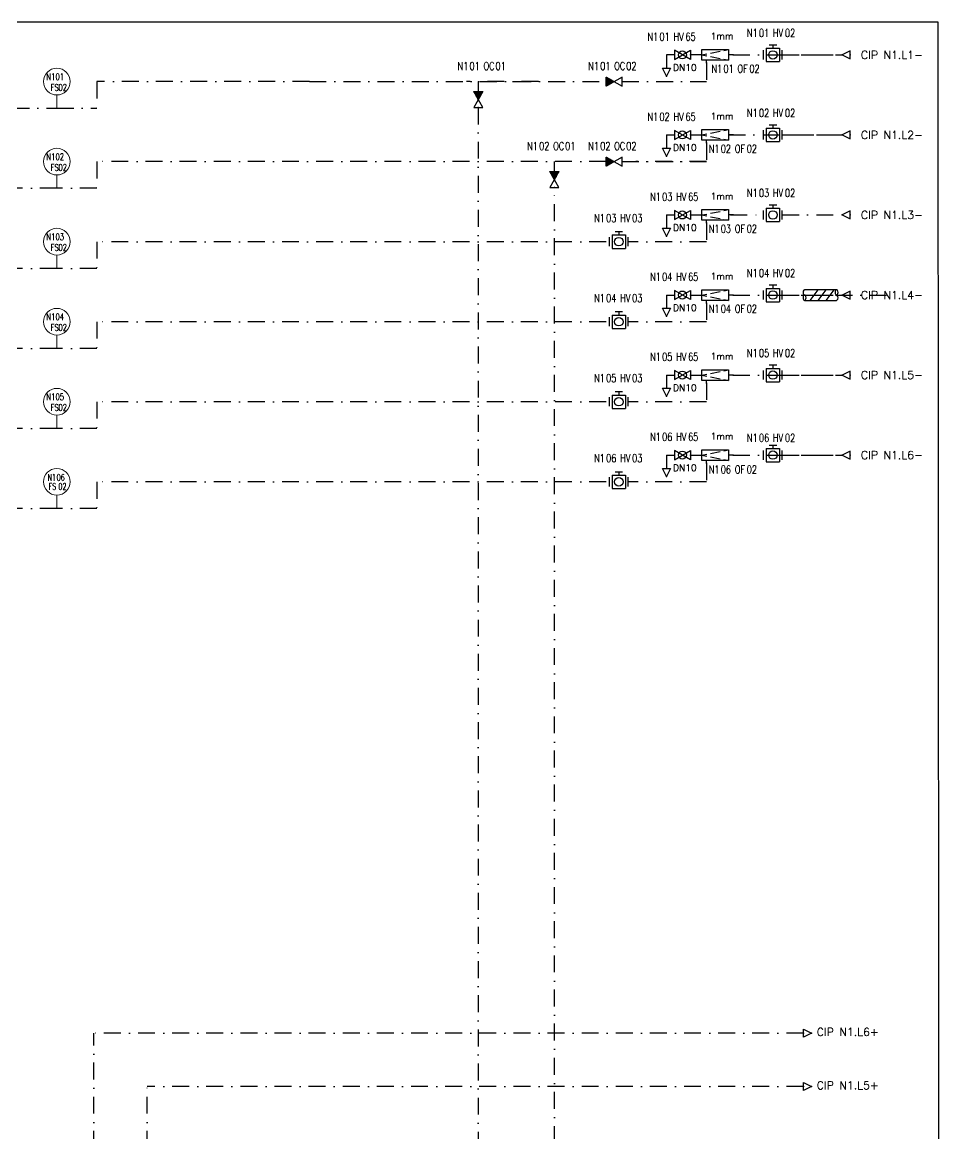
# Model space of a CAD drawing. Header units: inches. Extents: x 23270 to 25019, y 26221 to 27412.
# Drawn here: x 24674.9 to 25019, y 26934.4 to 27351.1 of the extents above; entities that cross this region are included whole.
import ezdxf
from ezdxf.enums import TextEntityAlignment as Align

# ---------------------------------------------------------------- set-up
doc = ezdxf.new("R2010")
doc.units = ezdxf.units.IN
doc.header["$MEASUREMENT"] = 0
doc.linetypes.add('DASHDOT', pattern=[25.4, 12.7, -6.35, 0, -6.35])
doc.linetypes.add('DASHDOT2', pattern=[12.7, 6.35, -3.175, 0, -3.175])
doc.layers.add('31 Equipment', color=7, linetype='Continuous', lineweight=9)
doc.layers.add('40 TXT Data', color=7, linetype='Continuous', lineweight=9)
for name, color, linetype in [('FUTUR', 253, 'DASHDOT'), ('MATERIEL-DIVERS', 7, 'Continuous'), ('REPERES', 7, 'Continuous'), ('Skid', 5, 'Continuous'), ('techn-data', 7, 'Continuous'), ('TEXTES', 7, 'Continuous'), ('TITRE', 7, 'Continuous'), ('TUYAUTERIE-NEP', 4, 'DASHDOT2'), ('TXT_ENG', 7, 'Continuous'), ('VANNES', 7, 'Continuous')]:
    doc.layers.add(name, color=color, linetype=linetype)
doc.layers.get('REPERES').off()
doc.styles.add('ROMANC', font='romanc')
doc.styles.add('ROMANS', font='ROMANS.SHX')

# ---------------------------------------------------------------- blocks, each defined once
blk = doc.blocks.new('FLE23')
at = {"color": 7}
for p, q in [((0, -1.5), (0, 1.5)), ((0, 1.5), (3, 0)), ((3, 0), (0, -1.5))]:
    blk.add_line(p, q, dxfattribs=at)
at = {"layer": 'MATERIEL-DIVERS', "color": 2}
for p in [(0, 0), (3, 0)]:
    blk.add_point(p, dxfattribs=at)
at = {"layer": 'MATERIEL-DIVERS', "color": 7, "extrusion": (-1, 0, 0)}
blk.add_point((0, 0), dxfattribs=at)
at = {"layer": 'MATERIEL-DIVERS', "color": 7, "extrusion": (1, 0, 0)}
blk.add_point((3, 0), dxfattribs=at)
blk = doc.blocks.new('FLE23-A')
at = {"color": 7}
for p, q in [((0, 1.5), (-3, 0)), ((-3, 0), (0, -1.5)), ((0, -1.5), (0, 1.5))]:
    blk.add_line(p, q, dxfattribs=at)
at = {"layer": 'MATERIEL-DIVERS', "color": 7, "extrusion": (-1, 0, 0)}
blk.add_point((-3, 0), dxfattribs=at)
at = {"layer": 'MATERIEL-DIVERS', "color": 2}
for p in [(-3, 0), (0, 0)]:
    blk.add_point(p, dxfattribs=at)
at = {"layer": 'MATERIEL-DIVERS', "color": 7, "extrusion": (1, 0, 0)}
blk.add_point((0, 0), dxfattribs=at)
blk = doc.blocks.new('VALVBALL')
at = {"color": 7}
for p, q in [((-3, 1.734), (-3, -1.734)), ((-3, -1.734), (3, 1.734)), ((3, -1.734), (-3, 1.734)), ((3, 1.734), (3, -1.734))]:
    blk.add_line(p, q, dxfattribs=at)
blk.add_circle((0, 0), 1.5, dxfattribs=at)
at = {"color": 7, "extrusion": (-1, 0, 0)}
blk.add_point((-3, 0), dxfattribs=at)
at = {"color": 7, "extrusion": (1, 0, 0)}
blk.add_point((3, 0), dxfattribs=at)
blk = doc.blocks.new('*X33')
at = {"color": 0}
for p, q in [((-1.24, 0), (-1.22, 0.01)), ((-1.22, -0.01), (-1.24, 0)), ((-1.19, -0.04), (-1.01, 0.13)), ((-1.01, -0.13), (-1.19, 0.04)), ((-1.13, -0.07), (-0.81, 0.26)), ((-0.81, -0.26), (-1.13, 0.07)), ((-1.07, -0.1), (-0.6, 0.38)), ((-0.6, -0.38), (-1.07, 0.1)), ((-1.02, -0.13), (-0.39, 0.5)), ((-0.39, -0.5), (-1.02, 0.13)), ((-0.96, -0.17), (-0.18, 0.62)), ((-0.18, -0.62), (-0.96, 0.17)), ((-0.9, -0.2), (0.03, 0.74)), ((0.03, -0.74), (-0.9, 0.2)), ((-0.85, -0.23), (0.24, 0.86)), ((0.24, -0.86), (-0.85, 0.23)), ((-0.79, -0.26), (0.45, 0.98)), ((0.45, -0.98), (-0.79, 0.26)), ((-0.74, -0.29), (0.66, 1.1)), ((0.66, -1.1), (-0.74, 0.29)), ((-0.68, -0.33), (0.87, 1.22)), ((0.87, -1.22), (-0.68, 0.33)), ((-0.62, -0.36), (1.08, 1.34)), ((1.08, -1.34), (-0.62, 0.36)), ((-0.57, -0.39), (1.28, 1.46)), ((1.28, -1.46), (-0.57, 0.39)), ((-0.51, -0.42), (1.49, 1.58)), ((1.49, -1.58), (-0.51, 0.42)), ((-0.46, -0.46), (1.7, 1.7)), ((1.7, -1.7), (-0.46, 0.46)), ((-0.4, -0.49), (1.91, 1.82)), ((1.91, -1.82), (-0.4, 0.49)), ((-0.34, -0.52), (2.12, 1.94)), ((2.12, -1.94), (-0.34, 0.52)), ((-0.29, -0.55), (2.33, 2.06)), ((2.33, -2.06), (-0.29, 0.55)), ((-0.23, -0.59), (2.54, 2.18)), ((2.54, -2.18), (-0.23, 0.59)), ((-0.18, -0.62), (2.75, 2.3)), ((2.75, -2.3), (-0.18, 0.62)), ((-0.12, -0.65), (2.96, 2.43)), ((2.96, -2.43), (-0.12, 0.65)), ((-0.06, -0.68), (3.16, 2.55)), ((3.16, -2.55), (-0.06, 0.68)), ((-0.01, -0.72), (3.37, 2.67)), ((3.37, -2.67), (-0.01, 0.72)), ((0.05, -0.75), (3.58, 2.79)), ((3.58, -2.79), (0.05, 0.75)), ((0.1, -0.78), (3.79, 2.91)), ((3.79, -2.91), (0.1, 0.78)), ((0.16, -0.81), (4, 3.03)), ((4, -3.03), (0.16, 0.81)), ((0.22, -0.84), (4.21, 3.15)), ((4.21, -3.15), (0.22, 0.84)), ((0.27, -0.88), (4.42, 3.27)), ((4.42, -3.27), (0.27, 0.88)), ((0.33, -0.91), (4.63, 3.39)), ((4.63, -3.39), (0.33, 0.91)), ((0.38, -0.94), (4.84, 3.51)), ((4.84, -3.51), (0.38, 0.94)), ((0.44, -0.97), (5, 3.59)), ((5, -3.59), (0.44, 0.97)), ((0.5, -1.01), (5, 3.5)), ((5, -3.5), (0.5, 1.01)), ((0.55, -1.04), (5, 3.41)), ((5, -3.41), (0.55, 1.04)), ((0.61, -1.07), (5, 3.32)), ((5, -3.32), (0.61, 1.07)), ((0.66, -1.1), (5, 3.23)), ((5, -3.23), (0.66, 1.1)), ((0.72, -1.14), (5, 3.14)), ((5, -3.14), (0.72, 1.14)), ((0.78, -1.17), (5, 3.06)), ((5, -3.06), (0.78, 1.17)), ((0.83, -1.2), (5, 2.97)), ((5, -2.97), (0.83, 1.2)), ((0.89, -1.23), (5, 2.88)), ((5, -2.88), (0.89, 1.23)), ((0.94, -1.27), (5, 2.79)), ((5, -2.79), (0.94, 1.27)), ((1, -1.3), (5, 2.7)), ((5, -2.7), (1, 1.3)), ((1.06, -1.33), (5, 2.61)), ((5, -2.61), (1.06, 1.33)), ((1.11, -1.36), (5, 2.53)), ((5, -2.53), (1.11, 1.36)), ((1.17, -1.39), (5, 2.44)), ((5, -2.44), (1.17, 1.39)), ((1.22, -1.43), (5, 2.35)), ((5, -2.35), (1.22, 1.43)), ((1.28, -1.46), (5, 2.26)), ((5, -2.26), (1.28, 1.46)), ((1.34, -1.49), (5, 2.17)), ((5, -2.17), (1.34, 1.49)), ((1.39, -1.52), (5, 2.08)), ((5, -2.08), (1.39, 1.52)), ((1.45, -1.56), (5, 1.99)), ((5, -1.99), (1.45, 1.56)), ((1.51, -1.59), (5, 1.91)), ((5, -1.91), (1.51, 1.59)), ((1.56, -1.62), (5, 1.82)), ((5, -1.82), (1.56, 1.62)), ((1.62, -1.65), (5, 1.73)), ((5, -1.73), (1.62, 1.65)), ((5, -1.64), (1.67, 1.69)), ((1.67, -1.69), (5, 1.64)), ((5, -1.55), (1.73, 1.72)), ((1.73, -1.72), (5, 1.55)), ((5, -1.46), (1.79, 1.75)), ((1.79, -1.75), (5, 1.46)), ((5, -1.38), (1.84, 1.78)), ((1.84, -1.78), (5, 1.38)), ((5, -1.29), (1.9, 1.81)), ((1.9, -1.81), (5, 1.29)), ((5, -1.2), (1.95, 1.85)), ((1.95, -1.85), (5, 1.2)), ((5, -1.11), (2.01, 1.88)), ((2.01, -1.88), (5, 1.11)), ((5, -1.02), (2.07, 1.91)), ((2.07, -1.91), (5, 1.02)), ((5, -0.93), (2.12, 1.94)), ((2.12, -1.94), (5, 0.93)), ((5, -0.85), (2.18, 1.98)), ((2.18, -1.98), (5, 0.85)), ((5, -0.76), (2.23, 2.01)), ((2.23, -2.01), (5, 0.76)), ((5, -0.67), (2.29, 2.04)), ((2.29, -2.04), (5, 0.67)), ((5, -0.58), (2.35, 2.07)), ((2.35, -2.07), (5, 0.58)), ((5, -0.49), (2.4, 2.11)), ((2.4, -2.11), (5, 0.49)), ((5, -0.4), (2.46, 2.14)), ((2.46, -2.14), (5, 0.4)), ((5, -0.32), (2.51, 2.17)), ((2.51, -2.17), (5, 0.32)), ((5, -0.23), (2.57, 2.2)), ((2.57, -2.2), (5, 0.23)), ((5, -0.14), (2.63, 2.24)), ((2.63, -2.24), (5, 0.14)), ((5, -0.05), (2.68, 2.27)), ((2.68, -2.27), (5, 0.05)), ((5, 0.04), (2.74, 2.3)), ((5, 0.13), (2.79, 2.33)), ((5, 0.21), (2.85, 2.36)), ((5, 0.3), (2.91, 2.4)), ((5, 0.39), (2.96, 2.43)), ((5, 0.48), (3.02, 2.46)), ((5, 0.57), (3.07, 2.49)), ((5, 0.66), (3.13, 2.53)), ((5, 0.75), (3.19, 2.56)), ((5, 0.83), (3.24, 2.59)), ((5, 0.92), (3.3, 2.62)), ((5, 1.01), (3.35, 2.66)), ((5, 1.1), (3.41, 2.69)), ((5, 1.19), (3.47, 2.72)), ((5, 1.28), (3.52, 2.75)), ((5, 1.36), (3.58, 2.79)), ((5, 1.45), (3.63, 2.82)), ((5, 1.54), (3.69, 2.85)), ((5, 1.63), (3.75, 2.88)), ((5, 1.72), (3.8, 2.91)), ((5, 1.81), (3.86, 2.95)), ((5, 1.89), (3.92, 2.98)), ((5, 1.98), (3.97, 3.01)), ((5, 2.07), (4.03, 3.04)), ((5, 2.16), (4.08, 3.08)), ((5, 2.25), (4.14, 3.11)), ((5, 2.34), (4.2, 3.14)), ((5, 2.42), (4.25, 3.17)), ((5, 2.51), (4.31, 3.21)), ((5, 2.6), (4.36, 3.24)), ((5, 2.69), (4.42, 3.27)), ((5, 2.78), (4.48, 3.3)), ((5, 2.87), (4.53, 3.33)), ((5, 2.95), (4.59, 3.37)), ((5, 3.04), (4.64, 3.4)), ((5, 3.13), (4.7, 3.43)), ((5, 3.22), (4.76, 3.46)), ((5, 3.31), (4.81, 3.5)), ((5, 3.4), (4.87, 3.53)), ((5, 3.49), (4.92, 3.56)), ((5, 3.57), (4.98, 3.59)), ((2.74, -2.3), (5, -0.04)), ((2.79, -2.33), (5, -0.13)), ((2.85, -2.36), (5, -0.21)), ((2.91, -2.4), (5, -0.3)), ((2.96, -2.43), (5, -0.39)), ((3.02, -2.46), (5, -0.48)), ((3.07, -2.49), (5, -0.57)), ((3.13, -2.53), (5, -0.66)), ((3.19, -2.56), (5, -0.75)), ((3.24, -2.59), (5, -0.83)), ((3.3, -2.62), (5, -0.92)), ((3.35, -2.66), (5, -1.01)), ((3.41, -2.69), (5, -1.1)), ((3.47, -2.72), (5, -1.19)), ((3.52, -2.75), (5, -1.28)), ((3.58, -2.79), (5, -1.36)), ((3.63, -2.82), (5, -1.45)), ((3.69, -2.85), (5, -1.54)), ((3.75, -2.88), (5, -1.63)), ((3.8, -2.91), (5, -1.72)), ((3.86, -2.95), (5, -1.81)), ((3.92, -2.98), (5, -1.89)), ((3.97, -3.01), (5, -1.98)), ((4.03, -3.04), (5, -2.07)), ((4.08, -3.08), (5, -2.16)), ((4.14, -3.11), (5, -2.25)), ((4.2, -3.14), (5, -2.34)), ((4.25, -3.17), (5, -2.42)), ((4.31, -3.21), (5, -2.51)), ((4.36, -3.24), (5, -2.6)), ((4.42, -3.27), (5, -2.69)), ((4.48, -3.3), (5, -2.78)), ((4.53, -3.33), (5, -2.87)), ((4.59, -3.37), (5, -2.95)), ((4.64, -3.4), (5, -3.04)), ((4.7, -3.43), (5, -3.13)), ((4.76, -3.46), (5, -3.22)), ((4.81, -3.5), (5, -3.31)), ((4.87, -3.53), (5, -3.4)), ((4.92, -3.56), (5, -3.49)), ((4.98, -3.59), (5, -3.57))]:
    blk.add_line(p, q, dxfattribs=at)
blk = doc.blocks.new('NRVS')
at = {"color": 7}
for p, q in [((-3, -1.73), (-3, 1.73)), ((3, 1.73), (-3, -1.73)), ((-3, 1.73), (3, -1.73)), ((3, -1.73), (3, 1.73))]:
    blk.add_line(p, q, dxfattribs=at)
at = {"color": 7, "extrusion": (1, 0, 0)}
blk.add_point((3, 0), dxfattribs=at)
at = {"color": 7, "extrusion": (-1, 0, 0)}
blk.add_point((-3, 0), dxfattribs=at)
at = {"color": 7, "xscale": 0.4801664355062404, "yscale": 0.4801664355062404, "zscale": 0.4801664355062404}
blk.add_blockref('*X33', (0.6, 0), dxfattribs=at)
blk = doc.blocks.new('SFILT')
at = {"color": 7}
for p, q in [((-10, 0), (-8.33, 0)), ((1.67, 2), (-8.33, 2)), ((-8.33, 2), (-8.33, -2)), ((-6.5, 1.63), (-8.33, 2)), ((-1.5, 0.63), (-5.17, 1.37)), ((1.67, 0), (-0.17, 0.37)), ((1.67, 0), (-0.17, -0.37)), ((1.67, -2), (1.67, 2)), ((-6.5, -1.63), (-8.33, -2)), ((-8.33, -2), (1.67, -2)), ((-1.5, -0.63), (-5.17, -1.37)), ((0, -3), (0, -2))]:
    blk.add_line(p, q, dxfattribs=at)
at = {"color": 7, "extrusion": (-1, 0, 0)}
blk.add_point((-10, 0), dxfattribs=at)
at = {"color": 7, "extrusion": (0, -1, 0)}
blk.add_point((0, -3), dxfattribs=at)
blk = doc.blocks.new('VALVBUTT A BRIDES')
at = {"layer": 'VANNES'}
for p, q in [((-3.5, -1.73), (-3.5, 1.74)), ((-2.5, 2.5), (-2.5, -2.5)), ((-2.5, 2.5), (2.5, 2.5)), ((-1.4, 3.77), (1.4, 3.77)), ((0, 3.77), (0, 2.5)), ((2.5, 2.5), (2.5, -2.5)), ((3.5, -1.73), (3.5, 1.74)), ((-2.5, -2.5), (2.5, -2.5))]:
    blk.add_line(p, q, dxfattribs=at)
blk.add_circle((0, 0), 1.6, dxfattribs=at)
blk = doc.blocks.new('APV-INS-M-L-PI')
at = {"layer": '31 Equipment', "color": 7}
blk.add_line((0, -5), (0, -10), dxfattribs=at)
blk.add_circle((0, 0), 5, dxfattribs=at)
blk = doc.blocks.new('calorifuge')
at = {"layer": 'MATERIEL-DIVERS'}
for p, q in [((-5, -2), (-2, 2)), ((-2, -2), (1, 2)), ((1, -2), (4, 2))]:
    blk.add_line(p, q, dxfattribs=at)
at = {"layer": 'MATERIEL-DIVERS', "color": 1, "extrusion": (-1, 0, 0)}
blk.add_point((-6, 0), dxfattribs=at)
at = {"layer": 'MATERIEL-DIVERS', "color": 1, "extrusion": (1, 0, 0)}
blk.add_point((6, 0), dxfattribs=at)
at = {"layer": 'TITRE'}
for p, q in [((6, 2), (-6, 2)), ((-6, -2), (6, -2))]:
    blk.add_line(p, q, dxfattribs=at)
for centre, major_axis in [((-6, 1), (0, 1)), ((6, -1), (0, -1))]:
    blk.add_ellipse(centre, major_axis=major_axis, ratio=0.547943, start_param=0, end_param=3.141593, dxfattribs=at)
at = {"layer": 'TITRE', "extrusion": (0, 0, -1)}
for centre, major_axis in [((-6, -1), (0, -1)), ((6, 1), (0, 1))]:
    blk.add_ellipse(centre, major_axis=major_axis, ratio=0.547943, dxfattribs=at)
blk = doc.blocks.new('REPNORM')
at = {"layer": 'TEXTES', "style": 'ROMANS', "width": 0.75}
for tag, p in [('ZONE', (-9.75, -1.25)), ('SOUSZONE', (-5.25, -1.25)), ('ELEMENT', (0, -1.25)), ('NUM', (4.5, -1.25))]:
    blk.add_attdef(tag, p, '', height=3, dxfattribs=at)
blk = doc.blocks.new('REPINS2')
at = {"layer": 'TEXTES', "style": 'ROMANS', "width": 0.7}
for tag, p in [('ZONE', (-3.35, 0.8)), ('SOUSZONE', (0.05, 0.8)), ('NUM', (0.7, -2.6))]:
    blk.add_attdef(tag, p, '', height=2.5, dxfattribs=at)
blk.add_attdef('ELEMENT', text='', height=2.5, dxfattribs=at).set_placement((-1.56, -2.59), align=Align.CENTER)

msp = doc.modelspace()

# ---------------------------------------------------------------- linework, layer by layer
at = {"layer": 'Skid'}
msp.add_lwpolyline([(25019.02, 26403.84), (25018.38, 27351.07), (23269.68, 27351.07), (23269.68, 27098.07), (24560.4, 27098.07), (24560.4, 26790.67), (23280.37, 26790.67), (23280.37, 26220.87)], dxfattribs=at)
at = {"layer": 'TUYAUTERIE-NEP'}
for p, q in [((24916.47, 27338.8), (24916.47, 27333.84)), ((24919.47, 27338.8), (24916.47, 27338.8)), ((24929.8, 27338.8), (24925.47, 27338.8)), ((24941.47, 27338.8), (24982.44, 27338.8)), ((24959.94, 27338.8), (24982.44, 27338.8)), ((24931.47, 27335.8), (24931.47, 27328.8)), ((24702.82, 27328.8), (24702.82, 27318.8)), ((24782.57, 27328.8), (24702.82, 27328.8)), ((24782.57, 27328.8), (24893.85, 27328.8)), ((24868.49, 27328.8), (24841.49, 27328.8)), ((24845.92, 27328.8), (24845.92, 27325.08)), ((24899.85, 27328.8), (24931.47, 27328.8)), ((24632.82, 27318.8), (24687.82, 27318.8)), ((24687.82, 27318.8), (24702.82, 27318.8)), ((24845.92, 27319.08), (24845.92, 26885.3)), ((24916.47, 27308.8), (24916.47, 27303.8)), ((24916.47, 27308.8), (24919.47, 27308.8)), ((24925.47, 27308.8), (24929.8, 27308.8)), ((24939.8, 27308.8), (24982.44, 27308.8)), ((24959.94, 27308.8), (24982.44, 27308.8)), ((24931.47, 27305.8), (24931.47, 27298.8)), ((24702.82, 27298.8), (24702.82, 27288.8)), ((24893.85, 27298.8), (24702.82, 27298.8)), ((24874.49, 27295.08), (24874.49, 27298.8)), ((24899.85, 27298.8), (24931.47, 27298.8)), ((24931.47, 27298.8), (24904.97, 27298.8)), ((24687.82, 27288.8), (24632.82, 27288.8)), ((24702.82, 27288.8), (24687.82, 27288.8)), ((24874.49, 27276.55), (24874.49, 27289.08)), ((24874.49, 27276.55), (24874.49, 27286.55)), ((24916.47, 27278.8), (24916.47, 27273.8)), ((24916.47, 27278.8), (24919.47, 27278.8)), ((24925.47, 27278.8), (24929.8, 27278.8)), ((24940.47, 27278.8), (24952.94, 27278.8)), ((24959.94, 27278.8), (24982.44, 27278.8)), ((24959.94, 27278.8), (24982.44, 27278.8)), ((24931.47, 27275.8), (24931.47, 27268.8)), ((24702.82, 27268.8), (24702.82, 27258.8)), ((24893.85, 27268.8), (24702.82, 27268.8)), ((24931.47, 27268.8), (24902.17, 27268.8)), ((24687.82, 27258.8), (24632.82, 27258.8)), ((24702.82, 27258.8), (24687.82, 27258.8)), ((24916.47, 27248.8), (24916.47, 27243.8)), ((24916.47, 27248.8), (24919.47, 27248.8)), ((24925.47, 27248.8), (24929.8, 27248.8)), ((24941.47, 27248.8), (25002.94, 27248.8)), ((24959.94, 27248.8), (24982.44, 27248.8)), ((24931.47, 27245.8), (24931.47, 27238.8)), ((24702.82, 27238.8), (24702.82, 27228.8)), ((24893.85, 27238.8), (24702.82, 27238.8)), ((24931.47, 27238.8), (24902.17, 27238.8)), ((24687.82, 27228.8), (24632.82, 27228.8)), ((24702.82, 27228.8), (24687.82, 27228.8)), ((24916.47, 27218.8), (24916.47, 27213.8)), ((24916.47, 27218.8), (24919.47, 27218.8)), ((24925.47, 27218.8), (24929.8, 27218.8)), ((24931.47, 27215.8), (24931.47, 27208.8)), ((24941.47, 27218.8), (24982.44, 27218.8)), ((24959.94, 27218.8), (24982.44, 27218.8)), ((24702.82, 27208.8), (24702.82, 27198.8)), ((24893.85, 27208.8), (24702.82, 27208.8)), ((24931.47, 27208.8), (24902.17, 27208.8)), ((24687.82, 27198.8), (24632.82, 27198.8)), ((24702.82, 27198.8), (24687.82, 27198.8)), ((24916.47, 27188.8), (24916.47, 27183.8)), ((24916.47, 27188.8), (24919.47, 27188.8)), ((24925.47, 27188.8), (24929.8, 27188.8)), ((24941.47, 27188.8), (24982.44, 27188.8)), ((24959.94, 27188.8), (24982.44, 27188.8)), ((24931.47, 27185.8), (24931.47, 27178.8)), ((24702.82, 27178.8), (24702.82, 27168.8)), ((24893.85, 27178.8), (24702.82, 27178.8)), ((24931.47, 27178.8), (24902.17, 27178.8)), ((24687.82, 27168.8), (24632.82, 27168.8)), ((24702.82, 27168.8), (24687.82, 27168.8)), ((24701.74, 26852.3), (24701.74, 26972.05)), ((24967.85, 26972.05), (24701.74, 26972.05)), ((24721.74, 26852.3), (24721.74, 26952.05)), ((24967.85, 26952.05), (24721.74, 26952.05))]:
    msp.add_line(p, q, dxfattribs=at)
msp.add_lwpolyline([(24874.49, 26905.3), (24874.49, 27276.55)], dxfattribs=at)

# ---------------------------------------------------------------- block references
at = {"layer": '31 Equipment'}
for p in [(24687.84, 27328.8), (24687.84, 27298.8), (24687.84, 27268.8), (24687.84, 27238.8), (24687.86, 27208.8), (24687.84, 27178.8)]:
    msp.add_blockref('APV-INS-M-L-PI', p, dxfattribs=at)
at = {"layer": '31 Equipment', "rotation": 180}
msp.add_blockref('calorifuge', (24974.3, 27248.8), dxfattribs=at)
at = {"layer": 'FUTUR', "linetype": 'DASHDOT', "rotation": 0.0001520394913859}
for p in [(24898.67, 27208.8), (24898.67, 27178.8)]:
    msp.add_blockref('VALVBUTT A BRIDES', p, dxfattribs=at)
at = {"layer": 'MATERIEL-DIVERS', "xscale": -1}
msp.add_blockref('SFILT', (24931.47, 27338.8), dxfattribs=at)
at = {"layer": 'MATERIEL-DIVERS'}
for name, p in [('FLE23-A', (24985.44, 27338.8)), ('FLE23-A', (24985.44, 27308.8)), ('FLE23-A', (24985.44, 27278.8)), ('FLE23-A', (24985.44, 27248.8)), ('FLE23-A', (24985.44, 27218.8)), ('FLE23-A', (24985.44, 27188.8)), ('FLE23', (24967.85, 26972.09)), ('FLE23', (24967.85, 26952.05))]:
    msp.add_blockref(name, p, dxfattribs=at)
at = {"layer": 'MATERIEL-DIVERS', "rotation": 270}
for p in [(24916.47, 27333.82), (24916.47, 27303.82), (24916.47, 27273.82), (24916.47, 27243.82), (24916.47, 27213.82), (24916.47, 27183.82)]:
    msp.add_blockref('FLE23', p, dxfattribs=at)
at = {"layer": 'MATERIEL-DIVERS', "xscale": -1, "rotation": 0.0001520394913967493}
for p in [(24931.47, 27308.8), (24931.47, 27278.8), (24931.47, 27248.8), (24931.47, 27218.8), (24931.47, 27188.8)]:
    msp.add_blockref('SFILT', p, dxfattribs=at)
at = {"layer": 'REPERES'}
for name, p, values in [('REPNORM', (24919.11, 27345.39), {'ZONE': 'N1', 'SOUSZONE': '01', 'ELEMENT': 'HV', 'NUM': '65'}), ('REPNORM', (24956.44, 27346.8), {'ZONE': 'N1', 'SOUSZONE': '01', 'ELEMENT': 'HV', 'NUM': '02'}), ('REPNORM', (24847.89, 27334.39), {'ZONE': 'N1', 'SOUSZONE': '01', 'ELEMENT': 'OC', 'NUM': '01'}), ('REPNORM', (24896.91, 27334.39), {'ZONE': 'N1', 'SOUSZONE': '01', 'ELEMENT': 'OC', 'NUM': '02'}), ('REPNORM', (24943.11, 27333.39), {'ZONE': 'N1', 'SOUSZONE': '01', 'ELEMENT': 'OF', 'NUM': '02'}), ('REPNORM', (24919.11, 27315.39), {'ZONE': 'N1', 'SOUSZONE': '02', 'ELEMENT': 'HV', 'NUM': '65'}), ('REPNORM', (24956.44, 27316.8), {'ZONE': 'N1', 'SOUSZONE': '02', 'ELEMENT': 'HV', 'NUM': '02'}), ('REPNORM', (24874, 27304.39), {'ZONE': 'N1', 'SOUSZONE': '02', 'ELEMENT': 'OC', 'NUM': '01'}), ('REPNORM', (24896.91, 27304.39), {'ZONE': 'N1', 'SOUSZONE': '02', 'ELEMENT': 'OC', 'NUM': '02'}), ('REPNORM', (24942.11, 27303.39), {'ZONE': 'N1', 'SOUSZONE': '02', 'ELEMENT': 'OF', 'NUM': '02'}), ('REPNORM', (24920.11, 27285.39), {'ZONE': 'N1', 'SOUSZONE': '03', 'ELEMENT': 'HV', 'NUM': '65'}), ('REPNORM', (24956.44, 27286.8), {'ZONE': 'N1', 'SOUSZONE': '03', 'ELEMENT': 'HV', 'NUM': '02'}), ('REPNORM', (24899.11, 27277.39), {'ZONE': 'N1', 'SOUSZONE': '03', 'ELEMENT': 'HV', 'NUM': '03'}), ('REPNORM', (24942.11, 27273.39), {'ZONE': 'N1', 'SOUSZONE': '03', 'ELEMENT': 'OF', 'NUM': '02'}), ('REPNORM', (24920.11, 27255.39), {'ZONE': 'N1', 'SOUSZONE': '04', 'ELEMENT': 'HV', 'NUM': '65'}), ('REPNORM', (24956.44, 27256.8), {'ZONE': 'N1', 'SOUSZONE': '04', 'ELEMENT': 'HV', 'NUM': '02'}), ('REPNORM', (24899.11, 27247.39), {'ZONE': 'N1', 'SOUSZONE': '04', 'ELEMENT': 'HV', 'NUM': '03'}), ('REPNORM', (24942.11, 27243.39), {'ZONE': 'N1', 'SOUSZONE': '04', 'ELEMENT': 'OF', 'NUM': '02'}), ('REPNORM', (24956.44, 27226.8), {'ZONE': 'N1', 'SOUSZONE': '05', 'ELEMENT': 'HV', 'NUM': '02'}), ('REPNORM', (24920.11, 27225.39), {'ZONE': 'N1', 'SOUSZONE': '05', 'ELEMENT': 'HV', 'NUM': '65'}), ('REPNORM', (24899.11, 27217.39), {'ZONE': 'N1', 'SOUSZONE': '05', 'ELEMENT': 'HV', 'NUM': '03'}), ('REPNORM', (24920.11, 27195.39), {'ZONE': 'N1', 'SOUSZONE': '06', 'ELEMENT': 'HV', 'NUM': '65'}), ('REPNORM', (24956.44, 27195), {'ZONE': 'N1', 'SOUSZONE': '06', 'ELEMENT': 'HV', 'NUM': '02'}), ('REPNORM', (24899.11, 27187.39), {'ZONE': 'N1', 'SOUSZONE': '06', 'ELEMENT': 'HV', 'NUM': '03'}), ('REPNORM', (24942.11, 27183.14), {'ZONE': 'N1', 'SOUSZONE': '06', 'ELEMENT': 'OF', 'NUM': '02'}), ('REPINS2', (24687.74, 27178.39), {'ZONE': 'N1', 'SOUSZONE': '06', 'NUM': '02', 'ELEMENT': 'FS'})]:
    msp.add_blockref(name, p, dxfattribs=at).add_auto_attribs(values)
ref = msp.add_blockref('REPINS2', (24687.74, 27328.39), dxfattribs=at)
ref.add_attrib('ZONE', 'N1', (24683.94, 27329.39), dxfattribs={"layer": 'TEXTES', "height": 2.5, "style": 'ROMANS', "width": 0.75})
ref.add_attrib('SOUSZONE', '01', (24687.34, 27329.39), dxfattribs={"layer": 'TEXTES', "height": 2.5, "style": 'ROMANS', "width": 0.75})
ref.add_attrib('ELEMENT', 'FS', dxfattribs={"layer": 'TEXTES', "height": 2.5, "style": 'ROMANS', "width": 0.75}).set_placement((24688.54, 27325.39), align=Align.RIGHT)
ref.add_attrib('NUM', '02', (24688.44, 27325.39), dxfattribs={"layer": 'TEXTES', "height": 2.5, "style": 'ROMANS', "width": 0.75})
ref = msp.add_blockref('REPINS2', (24687.74, 27298.39), dxfattribs=at)
ref.add_attrib('ZONE', 'N1', (24683.94, 27299.39), dxfattribs={"layer": 'TEXTES', "height": 2.5, "style": 'ROMANS', "width": 0.75})
ref.add_attrib('SOUSZONE', '02', (24687.34, 27299.39), dxfattribs={"layer": 'TEXTES', "height": 2.5, "style": 'ROMANS', "width": 0.75})
ref.add_attrib('ELEMENT', 'FS', dxfattribs={"layer": 'TEXTES', "height": 2.5, "style": 'ROMANS', "width": 0.75}).set_placement((24688.54, 27295.39), align=Align.RIGHT)
ref.add_attrib('NUM', '02', (24688.44, 27295.39), dxfattribs={"layer": 'TEXTES', "height": 2.5, "style": 'ROMANS', "width": 0.75})
ref = msp.add_blockref('REPINS2', (24687.74, 27268.39), dxfattribs=at)
ref.add_attrib('ZONE', 'N1', (24683.94, 27269.39), dxfattribs={"layer": 'TEXTES', "height": 2.5, "style": 'ROMANS', "width": 0.75})
ref.add_attrib('SOUSZONE', '03', (24687.34, 27269.39), dxfattribs={"layer": 'TEXTES', "height": 2.5, "style": 'ROMANS', "width": 0.75})
ref.add_attrib('ELEMENT', 'FS', dxfattribs={"layer": 'TEXTES', "height": 2.5, "style": 'ROMANS', "width": 0.75}).set_placement((24688.54, 27265.39), align=Align.RIGHT)
ref.add_attrib('NUM', '02', (24688.44, 27265.39), dxfattribs={"layer": 'TEXTES', "height": 2.5, "style": 'ROMANS', "width": 0.75})
ref = msp.add_blockref('REPINS2', (24687.74, 27238.39), dxfattribs=at)
ref.add_attrib('ZONE', 'N1', (24683.94, 27239.39), dxfattribs={"layer": 'TEXTES', "height": 2.5, "style": 'ROMANS', "width": 0.75})
ref.add_attrib('SOUSZONE', '04', (24687.34, 27239.39), dxfattribs={"layer": 'TEXTES', "height": 2.5, "style": 'ROMANS', "width": 0.75})
ref.add_attrib('ELEMENT', 'FS', dxfattribs={"layer": 'TEXTES', "height": 2.5, "style": 'ROMANS', "width": 0.75}).set_placement((24688.54, 27235.39), align=Align.RIGHT)
ref.add_attrib('NUM', '02', (24688.44, 27235.39), dxfattribs={"layer": 'TEXTES', "height": 2.5, "style": 'ROMANS', "width": 0.75})
ref = msp.add_blockref('REPINS2', (24687.74, 27208.39), dxfattribs=at)
ref.add_attrib('ZONE', 'N1', (24683.94, 27209.39), dxfattribs={"layer": 'TEXTES', "height": 2.5, "style": 'ROMANS', "width": 0.75})
ref.add_attrib('SOUSZONE', '05', (24687.34, 27209.39), dxfattribs={"layer": 'TEXTES', "height": 2.5, "style": 'ROMANS', "width": 0.75})
ref.add_attrib('ELEMENT', 'FS', dxfattribs={"layer": 'TEXTES', "height": 2.5, "style": 'ROMANS', "width": 0.75}).set_placement((24688.54, 27205.39), align=Align.RIGHT)
ref.add_attrib('NUM', '02', (24688.44, 27205.39), dxfattribs={"layer": 'TEXTES', "height": 2.5, "style": 'ROMANS', "width": 0.75})
at = {"layer": 'VANNES'}
for name, p in [('VALVBALL', (24922.47, 27338.8)), ('VALVBUTT A BRIDES', (24956.44, 27338.8)), ('VALVBUTT A BRIDES', (24956.44, 27308.8)), ('VALVBALL', (24922.47, 27308.8)), ('VALVBUTT A BRIDES', (24956.44, 27278.8)), ('VALVBALL', (24922.47, 27278.8)), ('VALVBALL', (24922.47, 27248.8)), ('VALVBUTT A BRIDES', (24956.44, 27248.8)), ('VALVBALL', (24922.47, 27218.8)), ('VALVBUTT A BRIDES', (24956.44, 27218.8)), ('VALVBALL', (24922.47, 27188.8)), ('VALVBUTT A BRIDES', (24956.44, 27188.8))]:
    msp.add_blockref(name, p, dxfattribs=at)
at = {"layer": 'VANNES', "xscale": -1}
for p in [(24896.86, 27328.8), (24896.86, 27298.8)]:
    msp.add_blockref('NRVS', p, dxfattribs=at)
at = {"layer": 'VANNES', "xscale": -1, "rotation": 270}
for p in [(24845.92, 27322.08), (24874.46, 27292.08)]:
    msp.add_blockref('NRVS', p, dxfattribs=at)
at = {"layer": 'VANNES', "rotation": 0.0001520394913859}
for p in [(24898.67, 27268.8), (24898.67, 27238.8)]:
    msp.add_blockref('VALVBUTT A BRIDES', p, dxfattribs=at)

# ---------------------------------------------------------------- texts
at = {"layer": '40 TXT Data', "style": 'ROMANS'}
for p in [(24918.94, 27332.8), (24918.94, 27302.8), (24918.94, 27272.8), (24918.94, 27242.8), (24918.94, 27212.8), (24918.94, 27182.8)]:
    msp.add_text('DN10', height=2.5, dxfattribs=at).set_placement(p)
at = {"layer": 'techn-data', "style": 'ROMANS'}
for p in [(24937.35, 27345.87), (24937.35, 27315.87), (24937.35, 27285.87), (24937.35, 27255.87), (24937.35, 27225.87), (24937.35, 27195.87)]:
    msp.add_text('1mm', height=2.5, dxfattribs=at).set_placement(p, align=Align.MIDDLE_CENTER)
at = {"layer": 'TXT_ENG', "style": 'ROMANC'}
for s, p in [('CIP N1.L1-', (24989.44, 27338.8)), ('CIP N1.L2-', (24989.44, 27308.8)), ('CIP N1.L3-', (24989.44, 27278.8)), ('CIP N1.L4-', (24989.44, 27248.8)), ('CIP N1.L5-', (24989.44, 27218.8)), ('CIP N1.L6-', (24989.44, 27188.8)), ('CIP N1.L6+', (24972.87, 26972.51)), ('CIP N1.L5+', (24972.87, 26952.51))]:
    msp.add_text(s, height=3, dxfattribs=at).set_placement(p, align=Align.MIDDLE_LEFT)

doc.saveas('drawing.dxf')
